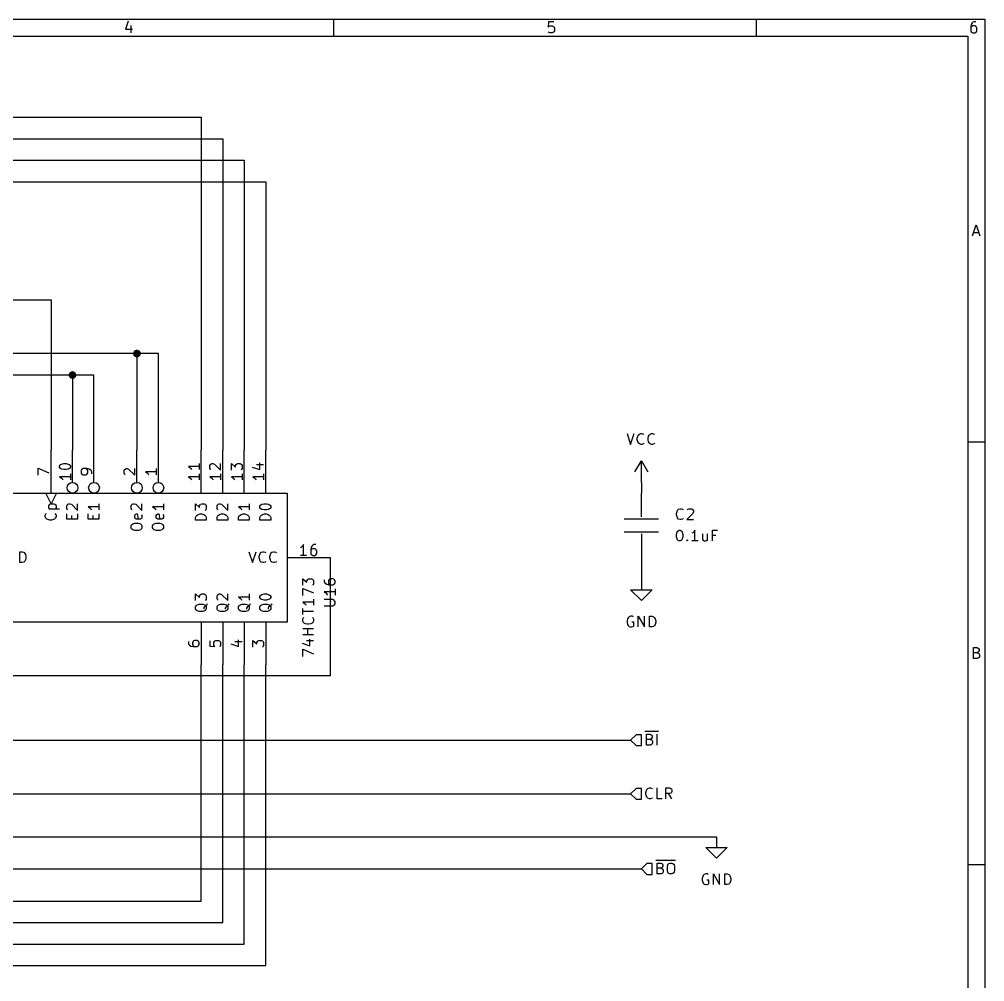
# Model space of a CAD drawing. Extents: x 0.4 to 11.3, y -7.9 to -0.4.
# Drawn here: x 6.802 to 11.299, y -4.875 to -0.394 of the extents above; entities that cross this region are included whole.
import ezdxf

# ---------------------------------------------------------------- set-up
doc = ezdxf.new("R2010")
doc.units = 0
doc.header["$MEASUREMENT"] = 0
for name, color, linetype in [('BROWN2', 54, 'CONTINUOUS'), ('CYAN2', 4, 'CONTINUOUS'), ('GREEN3', 91, 'CONTINUOUS'), ('LYELLOW', 51, 'CONTINUOUS'), ('RED2', 1, 'CONTINUOUS'), ('RED3', 11, 'CONTINUOUS')]:
    doc.layers.add(name, color=color, linetype=linetype)

msp = doc.modelspace()

# ---------------------------------------------------------------- linework, layer by layer
at = {"layer": 'BROWN2', "linetype": 'CONTINUOUS'}
for p, q in [((9.675, -3.725), (9.65, -3.75)), ((9.7, -3.725), (9.675, -3.725)), ((9.7, -3.775), (9.7, -3.725)), ((9.7166, -3.7089), (9.7804, -3.7089)), ((9.7235, -3.7728), (9.7235, -3.7228)), ((9.7235, -3.7228), (9.7402, -3.7228)), ((9.7402, -3.7228), (9.7449, -3.7252)), ((9.7449, -3.7252), (9.7473, -3.7276)), ((9.7473, -3.7276), (9.7497, -3.7323)), ((9.7497, -3.7323), (9.7497, -3.7371)), ((9.7735, -3.7728), (9.7735, -3.7228)), ((9.65, -3.75), (9.675, -3.775)), ((9.675, -3.775), (9.7, -3.775)), ((9.7402, -3.7466), (9.7235, -3.7466)), ((9.7426, -3.7728), (9.7235, -3.7728)), ((9.7449, -3.7442), (9.7402, -3.7466)), ((9.7402, -3.7466), (9.7473, -3.749)), ((9.7473, -3.7704), (9.7426, -3.7728)), ((9.7473, -3.7419), (9.7449, -3.7442)), ((9.7497, -3.7371), (9.7473, -3.7419)), ((9.7473, -3.749), (9.7497, -3.7514)), ((9.7497, -3.768), (9.7473, -3.7704)), ((9.7497, -3.7514), (9.7521, -3.7561)), ((9.7521, -3.7633), (9.7497, -3.768)), ((9.7521, -3.7561), (9.7521, -3.7633)), ((9.675, -3.975), (9.65, -4)), ((9.65, -4), (9.675, -4.025)), ((9.7, -3.975), (9.675, -3.975)), ((9.7, -4.025), (9.7, -3.975)), ((9.7211, -3.9942), (9.7235, -3.9847)), ((9.7211, -4.0014), (9.7211, -3.9942)), ((9.7235, -4.0109), (9.7211, -4.0014)), ((9.7235, -3.9847), (9.7259, -3.9799)), ((9.7259, -3.9799), (9.7307, -3.9752)), ((9.7307, -3.9752), (9.7378, -3.9728)), ((9.7378, -3.9728), (9.7426, -3.9728)), ((9.7426, -3.9728), (9.7497, -3.9752)), ((9.7497, -3.9752), (9.7521, -3.9776)), ((9.7735, -4.0228), (9.7735, -3.9728)), ((9.814, -4.0228), (9.814, -3.9728)), ((9.814, -3.9728), (9.833, -3.9728)), ((9.833, -3.999), (9.814, -3.999)), ((9.8426, -4.0228), (9.8259, -3.999)), ((9.833, -3.9728), (9.8378, -3.9752)), ((9.8378, -3.9966), (9.833, -3.999)), ((9.8378, -3.9752), (9.8402, -3.9776)), ((9.8402, -3.9942), (9.8378, -3.9966)), ((9.8402, -3.9776), (9.8426, -3.9823)), ((9.8426, -3.9895), (9.8402, -3.9942)), ((9.8426, -3.9823), (9.8426, -3.9895)), ((9.675, -4.025), (9.7, -4.025)), ((9.7259, -4.0157), (9.7235, -4.0109)), ((9.7307, -4.0204), (9.7259, -4.0157)), ((9.7378, -4.0228), (9.7307, -4.0204)), ((9.7426, -4.0228), (9.7378, -4.0228)), ((9.7497, -4.0204), (9.7426, -4.0228)), ((9.7521, -4.018), (9.7497, -4.0204)), ((9.7973, -4.0228), (9.7735, -4.0228)), ((9.7666, -4.3089), (9.859, -4.3089)), ((9.725, -4.325), (9.7, -4.35)), ((9.7, -4.35), (9.725, -4.375)), ((9.75, -4.325), (9.725, -4.325)), ((9.75, -4.375), (9.75, -4.325)), ((9.7735, -4.3728), (9.7735, -4.3228)), ((9.7735, -4.3228), (9.7902, -4.3228)), ((9.7902, -4.3466), (9.7735, -4.3466)), ((9.7902, -4.3228), (9.7949, -4.3252)), ((9.7949, -4.3442), (9.7902, -4.3466)), ((9.7902, -4.3466), (9.7973, -4.349)), ((9.7949, -4.3252), (9.7973, -4.3276)), ((9.7973, -4.3419), (9.7949, -4.3442)), ((9.7973, -4.3276), (9.7997, -4.3323)), ((9.7997, -4.3371), (9.7973, -4.3419)), ((9.7973, -4.349), (9.7997, -4.3514)), ((9.7997, -4.3323), (9.7997, -4.3371)), ((9.7997, -4.3514), (9.8021, -4.3561)), ((9.8021, -4.3561), (9.8021, -4.3633)), ((9.8211, -4.3395), (9.8235, -4.3299)), ((9.8211, -4.3561), (9.8211, -4.3395)), ((9.8235, -4.3657), (9.8211, -4.3561)), ((9.8235, -4.3299), (9.8283, -4.3252)), ((9.8283, -4.3252), (9.833, -4.3228)), ((9.833, -4.3228), (9.8426, -4.3228)), ((9.8426, -4.3228), (9.8473, -4.3252)), ((9.8473, -4.3252), (9.8521, -4.3299)), ((9.8521, -4.3299), (9.8545, -4.3395)), ((9.8545, -4.3561), (9.8521, -4.3657)), ((9.8545, -4.3395), (9.8545, -4.3561)), ((9.725, -4.375), (9.75, -4.375)), ((9.7926, -4.3728), (9.7735, -4.3728)), ((9.7973, -4.3704), (9.7926, -4.3728)), ((9.7997, -4.368), (9.7973, -4.3704)), ((9.8021, -4.3633), (9.7997, -4.368)), ((9.8283, -4.3704), (9.8235, -4.3657)), ((9.833, -4.3728), (9.8283, -4.3704)), ((9.8426, -4.3728), (9.833, -4.3728)), ((9.8473, -4.3704), (9.8426, -4.3728)), ((9.8521, -4.3657), (9.8473, -4.3704))]:
    msp.add_line(p, q, dxfattribs=at)
at = {"layer": 'CYAN2', "linetype": 'CONTINUOUS'}
for p, q in [((9.6333, -2.3228), (9.65, -2.3728)), ((9.65, -2.3728), (9.6667, -2.3228)), ((9.681, -2.3442), (9.6833, -2.3347)), ((9.6833, -2.3347), (9.6857, -2.3299)), ((9.6857, -2.3299), (9.6905, -2.3252)), ((9.6905, -2.3252), (9.6976, -2.3228)), ((9.6976, -2.3228), (9.7024, -2.3228)), ((9.7024, -2.3228), (9.7095, -2.3252)), ((9.7095, -2.3252), (9.7119, -2.3276)), ((9.731, -2.3442), (9.7333, -2.3347)), ((9.7333, -2.3347), (9.7357, -2.3299)), ((9.7357, -2.3299), (9.7405, -2.3252)), ((9.7405, -2.3252), (9.7476, -2.3228)), ((9.7476, -2.3228), (9.7524, -2.3228)), ((9.7524, -2.3228), (9.7595, -2.3252)), ((9.7595, -2.3252), (9.7619, -2.3276)), ((9.681, -2.3514), (9.681, -2.3442)), ((9.6833, -2.3609), (9.681, -2.3514)), ((9.6857, -2.3657), (9.6833, -2.3609)), ((9.6905, -2.3704), (9.6857, -2.3657)), ((9.6976, -2.3728), (9.6905, -2.3704)), ((9.7024, -2.3728), (9.6976, -2.3728)), ((9.7095, -2.3704), (9.7024, -2.3728)), ((9.7119, -2.368), (9.7095, -2.3704)), ((9.731, -2.3514), (9.731, -2.3442)), ((9.7333, -2.3609), (9.731, -2.3514)), ((9.7357, -2.3657), (9.7333, -2.3609)), ((9.7405, -2.3704), (9.7357, -2.3657)), ((9.7476, -2.3728), (9.7405, -2.3704)), ((9.7524, -2.3728), (9.7476, -2.3728)), ((9.7595, -2.3704), (9.7524, -2.3728)), ((9.7619, -2.368), (9.7595, -2.3704)), ((6.9422, -2.6543), (6.9446, -2.6519)), ((6.9446, -2.6519), (6.9493, -2.6495)), ((6.9493, -2.6495), (6.9636, -2.6495)), ((6.9636, -2.6495), (6.9684, -2.6519)), ((6.9684, -2.6519), (6.9708, -2.6543)), ((7.0255, -2.6543), (7.0279, -2.6519)), ((7.0279, -2.6519), (7.0327, -2.6495)), ((7.0327, -2.6495), (7.0374, -2.6495)), ((7.0374, -2.6495), (7.0446, -2.6519)), ((7.0446, -2.6519), (7.0731, -2.6805)), ((7.0731, -2.6805), (7.0731, -2.6495)), ((7.1731, -2.6495), (7.1731, -2.6781)), ((7.3255, -2.6543), (7.3279, -2.6519)), ((7.3279, -2.6519), (7.3327, -2.6495)), ((7.3327, -2.6495), (7.3374, -2.6495)), ((7.3374, -2.6495), (7.3446, -2.6519)), ((7.3446, -2.6519), (7.3731, -2.6805)), ((7.3731, -2.6805), (7.3731, -2.6495)), ((7.4731, -2.6495), (7.4731, -2.6781)), ((7.6231, -2.6805), (7.6231, -2.6495)), ((7.6231, -2.6495), (7.6422, -2.6662)), ((7.6446, -2.6543), (7.6469, -2.6519)), ((7.6469, -2.6519), (7.6517, -2.6495)), ((7.6517, -2.6495), (7.6636, -2.6495)), ((7.6636, -2.6495), (7.6684, -2.6519)), ((7.6684, -2.6519), (7.6708, -2.6543)), ((7.7255, -2.6543), (7.7279, -2.6519)), ((7.7279, -2.6519), (7.7327, -2.6495)), ((7.7327, -2.6495), (7.7374, -2.6495)), ((7.7374, -2.6495), (7.7446, -2.6519)), ((7.7446, -2.6519), (7.7731, -2.6805)), ((7.7731, -2.6805), (7.7731, -2.6495)), ((7.8731, -2.6495), (7.8731, -2.6781)), ((7.9279, -2.6543), (7.9327, -2.6519)), ((7.9327, -2.6519), (7.9422, -2.6495)), ((7.9422, -2.6495), (7.9541, -2.6495)), ((7.9541, -2.6495), (7.9636, -2.6519)), ((7.9636, -2.6519), (7.9684, -2.6543)), ((6.9231, -2.7043), (6.9255, -2.6971)), ((6.9255, -2.6971), (6.9279, -2.6948)), ((6.9398, -2.659), (6.9422, -2.6543)), ((6.9398, -2.6686), (6.9398, -2.659)), ((6.9422, -2.6733), (6.9398, -2.6686)), ((6.9398, -2.6733), (6.9898, -2.6733)), ((6.9684, -2.6948), (6.9708, -2.6971)), ((6.9708, -2.6543), (6.9731, -2.659)), ((6.9731, -2.6686), (6.9708, -2.6733)), ((6.9708, -2.6971), (6.9731, -2.7043)), ((6.9731, -2.659), (6.9731, -2.6686)), ((7.0231, -2.659), (7.0255, -2.6543)), ((7.0231, -2.6709), (7.0231, -2.659)), ((7.0255, -2.6757), (7.0231, -2.6709)), ((7.0231, -2.7209), (7.0231, -2.6971)), ((7.0279, -2.6781), (7.0255, -2.6757)), ((7.0731, -2.6971), (7.0731, -2.7209)), ((7.1731, -2.6638), (7.1231, -2.6638)), ((7.1231, -2.6638), (7.1303, -2.6686)), ((7.1231, -2.7209), (7.1231, -2.6971)), ((7.1303, -2.6686), (7.135, -2.6733)), ((7.135, -2.6733), (7.1374, -2.6781)), ((7.1731, -2.6971), (7.1731, -2.7209)), ((7.3231, -2.659), (7.3255, -2.6543)), ((7.3231, -2.6709), (7.3231, -2.659)), ((7.3255, -2.6757), (7.3231, -2.6709)), ((7.3279, -2.6781), (7.3255, -2.6757)), ((7.3422, -2.6995), (7.3469, -2.6971)), ((7.3469, -2.6971), (7.3517, -2.6971)), ((7.3517, -2.6971), (7.3565, -2.7209)), ((7.4731, -2.6638), (7.4231, -2.6638)), ((7.4231, -2.6638), (7.4303, -2.6686)), ((7.4303, -2.6686), (7.435, -2.6733)), ((7.435, -2.6733), (7.4374, -2.6781)), ((7.4422, -2.6995), (7.4469, -2.6971)), ((7.4469, -2.6971), (7.4517, -2.6971)), ((7.4517, -2.6971), (7.4565, -2.7209)), ((7.635, -2.6995), (7.6446, -2.6971)), ((7.6422, -2.659), (7.6446, -2.6543)), ((7.6422, -2.6662), (7.6422, -2.659)), ((7.6446, -2.6971), (7.6517, -2.6971)), ((7.6517, -2.6971), (7.6612, -2.6995)), ((7.6708, -2.6781), (7.6684, -2.6805)), ((7.6708, -2.6543), (7.6731, -2.659)), ((7.6731, -2.6733), (7.6708, -2.6781)), ((7.6731, -2.659), (7.6731, -2.6733)), ((7.7231, -2.659), (7.7255, -2.6543)), ((7.7231, -2.6709), (7.7231, -2.659)), ((7.7255, -2.6757), (7.7231, -2.6709)), ((7.7279, -2.6781), (7.7255, -2.6757)), ((7.735, -2.6995), (7.7446, -2.6971)), ((7.7446, -2.6971), (7.7517, -2.6971)), ((7.7517, -2.6971), (7.7612, -2.6995)), ((7.8731, -2.6638), (7.8231, -2.6638)), ((7.8231, -2.6638), (7.8303, -2.6686)), ((7.8303, -2.6686), (7.835, -2.6733)), ((7.835, -2.6733), (7.8374, -2.6781)), ((7.835, -2.6995), (7.8446, -2.6971)), ((7.8446, -2.6971), (7.8517, -2.6971)), ((7.8517, -2.6971), (7.8612, -2.6995)), ((7.9231, -2.6614), (7.9255, -2.6567)), ((7.9231, -2.6662), (7.9231, -2.6614)), ((7.9255, -2.6709), (7.9231, -2.6662)), ((7.9255, -2.6567), (7.9279, -2.6543)), ((7.9279, -2.6733), (7.9255, -2.6709)), ((7.9327, -2.6757), (7.9279, -2.6733)), ((7.9422, -2.6781), (7.9327, -2.6757)), ((7.935, -2.6995), (7.9446, -2.6971)), ((7.9541, -2.6781), (7.9422, -2.6781)), ((7.9446, -2.6971), (7.9517, -2.6971)), ((7.9517, -2.6971), (7.9612, -2.6995)), ((7.9636, -2.6757), (7.9541, -2.6781)), ((7.9684, -2.6733), (7.9636, -2.6757)), ((7.9684, -2.6543), (7.9708, -2.6567)), ((7.9708, -2.6709), (7.9684, -2.6733)), ((7.9708, -2.6567), (7.9731, -2.6614)), ((7.9731, -2.6662), (7.9708, -2.6709)), ((7.9731, -2.6614), (7.9731, -2.6662)), ((9.8639, -2.6942), (9.8663, -2.6847)), ((9.8639, -2.7014), (9.8639, -2.6942)), ((9.8663, -2.6847), (9.8687, -2.6799)), ((9.8687, -2.6799), (9.8734, -2.6752)), ((9.8734, -2.6752), (9.8806, -2.6728)), ((9.8806, -2.6728), (9.8853, -2.6728)), ((9.8853, -2.6728), (9.8925, -2.6752)), ((9.8925, -2.6752), (9.8949, -2.6776)), ((9.9401, -2.6942), (9.9115, -2.7228)), ((9.9139, -2.6776), (9.9163, -2.6752)), ((9.9163, -2.6752), (9.921, -2.6728)), ((9.921, -2.6728), (9.9329, -2.6728)), ((9.9329, -2.6728), (9.9377, -2.6752)), ((9.9377, -2.6752), (9.9401, -2.6776)), ((9.9401, -2.6776), (9.9425, -2.6823)), ((9.9425, -2.6871), (9.9401, -2.6942)), ((9.9425, -2.6823), (9.9425, -2.6871)), ((6.9231, -2.709), (6.9231, -2.7043)), ((6.9255, -2.7162), (6.9231, -2.709)), ((6.9303, -2.7209), (6.9255, -2.7162)), ((6.935, -2.7233), (6.9303, -2.7209)), ((6.9446, -2.7257), (6.935, -2.7233)), ((6.9517, -2.7257), (6.9446, -2.7257)), ((6.9612, -2.7233), (6.9517, -2.7257)), ((6.966, -2.7209), (6.9612, -2.7233)), ((6.9708, -2.7162), (6.966, -2.7209)), ((6.9731, -2.709), (6.9708, -2.7162)), ((6.9731, -2.7043), (6.9731, -2.709)), ((7.0731, -2.7209), (7.0231, -2.7209)), ((7.0469, -2.7209), (7.0469, -2.7043)), ((7.1731, -2.7209), (7.1231, -2.7209)), ((7.1469, -2.7209), (7.1469, -2.7043)), ((7.3255, -2.7471), (7.3303, -2.7424)), ((7.3303, -2.7424), (7.3398, -2.74)), ((7.3398, -2.7043), (7.3422, -2.6995)), ((7.3398, -2.7138), (7.3398, -2.7043)), ((7.3422, -2.7186), (7.3398, -2.7138)), ((7.3398, -2.74), (7.3565, -2.74)), ((7.3469, -2.7209), (7.3422, -2.7186)), ((7.366, -2.7209), (7.3469, -2.7209)), ((7.3565, -2.74), (7.366, -2.7424)), ((7.3708, -2.7186), (7.366, -2.7209)), ((7.366, -2.7424), (7.3708, -2.7471)), ((7.3708, -2.6995), (7.3731, -2.7043)), ((7.3731, -2.7138), (7.3708, -2.7186)), ((7.3731, -2.7043), (7.3731, -2.7138)), ((7.4255, -2.7471), (7.4303, -2.7424)), ((7.4303, -2.7424), (7.4398, -2.74)), ((7.4398, -2.7043), (7.4422, -2.6995)), ((7.4398, -2.7138), (7.4398, -2.7043)), ((7.4422, -2.7186), (7.4398, -2.7138)), ((7.4398, -2.74), (7.4565, -2.74)), ((7.4469, -2.7209), (7.4422, -2.7186)), ((7.466, -2.7209), (7.4469, -2.7209)), ((7.4565, -2.74), (7.466, -2.7424)), ((7.4708, -2.7186), (7.466, -2.7209)), ((7.466, -2.7424), (7.4708, -2.7471)), ((7.4708, -2.6995), (7.4731, -2.7043)), ((7.4731, -2.7138), (7.4708, -2.7186)), ((7.4731, -2.7043), (7.4731, -2.7138)), ((7.6231, -2.7138), (7.6255, -2.7067)), ((7.6231, -2.7257), (7.6231, -2.7138)), ((7.6731, -2.7257), (7.6231, -2.7257)), ((7.6255, -2.7067), (7.6303, -2.7019)), ((7.6303, -2.7019), (7.635, -2.6995)), ((7.6612, -2.6995), (7.666, -2.7019)), ((7.666, -2.7019), (7.6708, -2.7067)), ((7.6708, -2.7067), (7.6731, -2.7138)), ((7.6731, -2.7138), (7.6731, -2.7257)), ((7.7231, -2.7138), (7.7255, -2.7067)), ((7.7231, -2.7257), (7.7231, -2.7138)), ((7.7731, -2.7257), (7.7231, -2.7257)), ((7.7255, -2.7067), (7.7303, -2.7019)), ((7.7303, -2.7019), (7.735, -2.6995)), ((7.7612, -2.6995), (7.766, -2.7019)), ((7.766, -2.7019), (7.7708, -2.7067)), ((7.7708, -2.7067), (7.7731, -2.7138)), ((7.7731, -2.7138), (7.7731, -2.7257)), ((7.8231, -2.7138), (7.8255, -2.7067)), ((7.8231, -2.7257), (7.8231, -2.7138)), ((7.8731, -2.7257), (7.8231, -2.7257)), ((7.8255, -2.7067), (7.8303, -2.7019)), ((7.8303, -2.7019), (7.835, -2.6995)), ((7.8612, -2.6995), (7.866, -2.7019)), ((7.866, -2.7019), (7.8708, -2.7067)), ((7.8708, -2.7067), (7.8731, -2.7138)), ((7.8731, -2.7138), (7.8731, -2.7257)), ((7.9231, -2.7138), (7.9255, -2.7067)), ((7.9231, -2.7257), (7.9231, -2.7138)), ((7.9731, -2.7257), (7.9231, -2.7257)), ((7.9255, -2.7067), (7.9303, -2.7019)), ((7.9303, -2.7019), (7.935, -2.6995)), ((7.9612, -2.6995), (7.966, -2.7019)), ((7.966, -2.7019), (7.9708, -2.7067)), ((7.9708, -2.7067), (7.9731, -2.7138)), ((7.9731, -2.7138), (7.9731, -2.7257)), ((9.8663, -2.7109), (9.8639, -2.7014)), ((9.8687, -2.7157), (9.8663, -2.7109)), ((9.8734, -2.7204), (9.8687, -2.7157)), ((9.8806, -2.7228), (9.8734, -2.7204)), ((9.8853, -2.7228), (9.8806, -2.7228)), ((9.8925, -2.7204), (9.8853, -2.7228)), ((9.8949, -2.718), (9.8925, -2.7204)), ((9.9115, -2.7228), (9.9425, -2.7228)), ((7.3231, -2.7519), (7.3255, -2.7471)), ((7.3231, -2.7614), (7.3231, -2.7519)), ((7.3255, -2.7662), (7.3231, -2.7614)), ((7.3303, -2.771), (7.3255, -2.7662)), ((7.3398, -2.7733), (7.3303, -2.771)), ((7.3565, -2.7733), (7.3398, -2.7733)), ((7.366, -2.771), (7.3565, -2.7733)), ((7.3708, -2.7662), (7.366, -2.771)), ((7.3708, -2.7471), (7.3731, -2.7519)), ((7.3731, -2.7614), (7.3708, -2.7662)), ((7.3731, -2.7519), (7.3731, -2.7614)), ((7.4231, -2.7519), (7.4255, -2.7471)), ((7.4231, -2.7614), (7.4231, -2.7519)), ((7.4255, -2.7662), (7.4231, -2.7614)), ((7.4303, -2.771), (7.4255, -2.7662)), ((7.4398, -2.7733), (7.4303, -2.771)), ((7.4565, -2.7733), (7.4398, -2.7733)), ((7.466, -2.771), (7.4565, -2.7733)), ((7.4708, -2.7662), (7.466, -2.771)), ((7.4708, -2.7471), (7.4731, -2.7519)), ((7.4731, -2.7614), (7.4708, -2.7662)), ((7.4731, -2.7519), (7.4731, -2.7614)), ((9.8639, -2.7918), (9.8663, -2.7823)), ((9.8663, -2.7823), (9.8687, -2.7776)), ((9.8687, -2.7776), (9.871, -2.7752)), ((9.871, -2.7752), (9.8758, -2.7728)), ((9.8758, -2.7728), (9.8806, -2.7728)), ((9.8806, -2.7728), (9.8853, -2.7752)), ((9.8853, -2.7752), (9.8877, -2.7776)), ((9.8877, -2.7776), (9.8901, -2.7823)), ((9.8901, -2.7823), (9.8925, -2.7918)), ((9.9401, -2.7847), (9.9353, -2.7871)), ((9.9449, -2.7799), (9.9401, -2.7847)), ((9.9496, -2.7728), (9.9449, -2.7799)), ((9.9496, -2.8228), (9.9496, -2.7728)), ((10.0306, -2.8228), (10.0306, -2.7728)), ((10.0306, -2.7728), (10.0544, -2.7728)), ((9.8639, -2.8038), (9.8639, -2.7918)), ((9.8663, -2.8133), (9.8639, -2.8038)), ((9.8687, -2.818), (9.8663, -2.8133)), ((9.871, -2.8204), (9.8687, -2.818)), ((9.8758, -2.8228), (9.871, -2.8204)), ((9.8806, -2.8228), (9.8758, -2.8228)), ((9.8853, -2.8204), (9.8806, -2.8228)), ((9.8877, -2.818), (9.8853, -2.8204)), ((9.8901, -2.8133), (9.8877, -2.818)), ((9.8925, -2.8038), (9.8901, -2.8133)), ((9.8925, -2.7918), (9.8925, -2.8038)), ((9.9115, -2.8204), (9.9139, -2.818)), ((9.9139, -2.8228), (9.9115, -2.8204)), ((9.9139, -2.818), (9.9163, -2.8204)), ((9.9139, -2.818), (9.9139, -2.8228)), ((9.9163, -2.8204), (9.9139, -2.8228)), ((9.9639, -2.8228), (9.9353, -2.8228)), ((9.9853, -2.7895), (9.9853, -2.8157)), ((9.9853, -2.8157), (9.9877, -2.8204)), ((9.9877, -2.8204), (9.9925, -2.8228)), ((9.9925, -2.8228), (9.9996, -2.8228)), ((9.9996, -2.8228), (10.0044, -2.8204)), ((10.0044, -2.8204), (10.0068, -2.818)), ((10.0068, -2.7895), (10.0068, -2.8228)), ((10.0472, -2.7966), (10.0306, -2.7966)), ((6.8043, -2.9231), (6.8043, -2.8731)), ((6.8043, -2.8731), (6.8162, -2.8731)), ((6.8162, -2.8731), (6.8233, -2.8755)), ((6.8233, -2.8755), (6.8281, -2.8803)), ((7.8719, -2.8731), (7.8886, -2.9231)), ((7.8886, -2.9231), (7.9052, -2.8731)), ((7.9243, -2.8803), (7.929, -2.8755)), ((7.929, -2.8755), (7.9362, -2.8731)), ((7.9362, -2.8731), (7.9409, -2.8731)), ((7.9409, -2.8731), (7.9481, -2.8755)), ((7.9481, -2.8755), (7.9505, -2.8779)), ((7.9743, -2.8803), (7.979, -2.8755)), ((7.979, -2.8755), (7.9862, -2.8731)), ((7.9862, -2.8731), (7.9909, -2.8731)), ((7.9909, -2.8731), (7.9981, -2.8755)), ((7.9981, -2.8755), (8.0005, -2.8779)), ((6.8162, -2.9231), (6.8043, -2.9231)), ((6.8233, -2.9208), (6.8162, -2.9231)), ((6.8281, -2.916), (6.8233, -2.9208)), ((6.8281, -2.8803), (6.8305, -2.885)), ((6.8305, -2.9112), (6.8281, -2.916)), ((6.8305, -2.885), (6.8329, -2.8946)), ((6.8329, -2.9017), (6.8305, -2.9112)), ((6.8329, -2.8946), (6.8329, -2.9017)), ((7.9195, -2.8946), (7.9219, -2.885)), ((7.9195, -2.9017), (7.9195, -2.8946)), ((7.9219, -2.9112), (7.9195, -2.9017)), ((7.9219, -2.885), (7.9243, -2.8803)), ((7.9243, -2.916), (7.9219, -2.9112)), ((7.929, -2.9208), (7.9243, -2.916)), ((7.9362, -2.9231), (7.929, -2.9208)), ((7.9409, -2.9231), (7.9362, -2.9231)), ((7.9481, -2.9208), (7.9409, -2.9231)), ((7.9505, -2.9184), (7.9481, -2.9208)), ((7.9695, -2.8946), (7.9719, -2.885)), ((7.9695, -2.9017), (7.9695, -2.8946)), ((7.9719, -2.9112), (7.9695, -2.9017)), ((7.9719, -2.885), (7.9743, -2.8803)), ((7.9743, -2.916), (7.9719, -2.9112)), ((7.979, -2.9208), (7.9743, -2.916)), ((7.9862, -2.9231), (7.979, -2.9208)), ((7.9909, -2.9231), (7.9862, -2.9231)), ((7.9981, -2.9208), (7.9909, -2.9231)), ((8.0005, -2.9184), (7.9981, -2.9208)), ((8.1228, -3.0292), (8.1228, -2.9983)), ((8.1228, -2.9983), (8.1418, -3.0149)), ((8.1418, -3.0078), (8.1442, -3.003)), ((8.1418, -3.0149), (8.1418, -3.0078)), ((8.1442, -3.003), (8.1466, -3.0007)), ((8.1466, -3.0007), (8.1514, -2.9983)), ((8.1514, -2.9983), (8.1633, -2.9983)), ((8.1633, -2.9983), (8.168, -3.0007)), ((8.168, -3.0007), (8.1704, -3.003)), ((8.1704, -3.003), (8.1728, -3.0078)), ((8.1728, -3.0078), (8.1728, -3.0221)), ((8.2228, -3.003), (8.2228, -3.0126)), ((8.2228, -3.0126), (8.2252, -3.0173)), ((8.2442, -3.003), (8.2418, -3.0078)), ((8.2418, -3.0078), (8.2418, -3.0173)), ((8.2466, -3.0007), (8.2442, -3.003)), ((8.2514, -2.9983), (8.2466, -3.0007)), ((8.2633, -2.9983), (8.2514, -2.9983)), ((8.268, -3.0007), (8.2633, -2.9983)), ((8.2704, -3.003), (8.268, -3.0007)), ((8.2728, -3.0078), (8.2704, -3.003)), ((8.2728, -3.0173), (8.2728, -3.0078)), ((8.1228, -3.0769), (8.1228, -3.0435)), ((8.1228, -3.0435), (8.1728, -3.0649)), ((8.1704, -3.0269), (8.168, -3.0292)), ((8.1728, -3.0221), (8.1704, -3.0269)), ((8.2252, -3.0173), (8.2276, -3.0197)), ((8.2276, -3.0197), (8.2347, -3.0245)), ((8.2347, -3.0245), (8.2442, -3.0268)), ((8.2418, -3.0173), (8.2442, -3.0221)), ((8.2442, -3.0221), (8.2466, -3.0245)), ((8.2442, -3.0268), (8.2633, -3.0268)), ((8.2466, -3.0245), (8.2514, -3.0268)), ((8.2633, -3.0268), (8.268, -3.0245)), ((8.268, -3.0245), (8.2704, -3.0221)), ((8.2704, -3.0221), (8.2728, -3.0173)), ((8.2728, -3.0459), (8.2728, -3.0745)), ((7.6231, -3.1005), (7.6231, -3.0695)), ((7.6231, -3.0695), (7.6422, -3.0862)), ((7.6422, -3.079), (7.6446, -3.0743)), ((7.6422, -3.0862), (7.6422, -3.079)), ((7.6446, -3.0743), (7.6469, -3.0719)), ((7.6469, -3.0719), (7.6517, -3.0695)), ((7.6517, -3.0695), (7.6636, -3.0695)), ((7.6636, -3.0695), (7.6684, -3.0719)), ((7.6684, -3.0719), (7.6708, -3.0743)), ((7.6708, -3.0981), (7.6684, -3.1005)), ((7.6708, -3.0743), (7.6731, -3.079)), ((7.6731, -3.0933), (7.6708, -3.0981)), ((7.6731, -3.079), (7.6731, -3.0933)), ((7.7231, -3.079), (7.7255, -3.0743)), ((7.7231, -3.0909), (7.7231, -3.079)), ((7.7255, -3.0957), (7.7231, -3.0909)), ((7.7255, -3.0743), (7.7279, -3.0719)), ((7.7279, -3.0981), (7.7255, -3.0957)), ((7.7279, -3.0719), (7.7327, -3.0695)), ((7.7327, -3.0695), (7.7374, -3.0695)), ((7.7374, -3.0695), (7.7446, -3.0719)), ((7.7446, -3.0719), (7.7731, -3.1005)), ((7.7731, -3.1005), (7.7731, -3.0695)), ((7.8731, -3.0838), (7.8231, -3.0838)), ((7.8231, -3.0838), (7.8303, -3.0886)), ((7.8303, -3.0886), (7.835, -3.0933)), ((7.835, -3.0933), (7.8374, -3.0981)), ((7.8731, -3.0695), (7.8731, -3.0981)), ((7.9231, -3.0814), (7.9255, -3.0767)), ((7.9231, -3.0862), (7.9231, -3.0814)), ((7.9255, -3.0909), (7.9231, -3.0862)), ((7.9255, -3.0767), (7.9279, -3.0743)), ((7.9279, -3.0933), (7.9255, -3.0909)), ((7.9279, -3.0743), (7.9327, -3.0719)), ((7.9327, -3.0957), (7.9279, -3.0933)), ((7.9327, -3.0719), (7.9422, -3.0695)), ((7.9422, -3.0981), (7.9327, -3.0957)), ((7.9422, -3.0695), (7.9541, -3.0695)), ((7.9541, -3.0981), (7.9422, -3.0981)), ((7.9541, -3.0695), (7.9636, -3.0719)), ((7.9636, -3.0957), (7.9541, -3.0981)), ((7.9636, -3.0719), (7.9684, -3.0743)), ((7.9684, -3.0933), (7.9636, -3.0957)), ((7.9684, -3.0743), (7.9708, -3.0767)), ((7.9708, -3.0909), (7.9684, -3.0933)), ((7.9708, -3.0767), (7.9731, -3.0814)), ((7.9731, -3.0862), (7.9708, -3.0909)), ((7.9731, -3.0814), (7.9731, -3.0862)), ((8.1728, -3.0935), (8.1728, -3.1221)), ((8.2728, -3.0602), (8.2228, -3.0602)), ((8.2228, -3.0602), (8.2299, -3.0649)), ((8.2633, -3.0959), (8.2228, -3.0959)), ((8.2299, -3.0649), (8.2347, -3.0697)), ((8.2347, -3.0697), (8.2371, -3.0745)), ((8.268, -3.0983), (8.2633, -3.0959)), ((8.2704, -3.1007), (8.268, -3.0983)), ((8.2728, -3.1054), (8.2704, -3.1007)), ((7.6231, -3.129), (7.6255, -3.1243)), ((7.6231, -3.1386), (7.6231, -3.129)), ((7.6255, -3.1433), (7.6231, -3.1386)), ((7.6255, -3.1243), (7.6303, -3.1195)), ((7.6303, -3.1481), (7.6255, -3.1433)), ((7.6303, -3.1195), (7.6398, -3.1171)), ((7.6398, -3.1171), (7.6565, -3.1171)), ((7.6565, -3.1171), (7.666, -3.1195)), ((7.6636, -3.1314), (7.6612, -3.1362)), ((7.6612, -3.1362), (7.6612, -3.1409)), ((7.6708, -3.1243), (7.6636, -3.1314)), ((7.666, -3.1195), (7.6708, -3.1243)), ((7.6708, -3.1433), (7.666, -3.1481)), ((7.6755, -3.1195), (7.6708, -3.1243)), ((7.6708, -3.1243), (7.6731, -3.129)), ((7.6731, -3.1386), (7.6708, -3.1433)), ((7.6731, -3.129), (7.6731, -3.1386)), ((7.6779, -3.1148), (7.6755, -3.1195)), ((7.7231, -3.129), (7.7255, -3.1243)), ((7.7231, -3.1386), (7.7231, -3.129)), ((7.7255, -3.1433), (7.7231, -3.1386)), ((7.7255, -3.1243), (7.7303, -3.1195)), ((7.7303, -3.1481), (7.7255, -3.1433)), ((7.7303, -3.1195), (7.7398, -3.1171)), ((7.7398, -3.1171), (7.7565, -3.1171)), ((7.7565, -3.1171), (7.766, -3.1195)), ((7.7636, -3.1314), (7.7612, -3.1362)), ((7.7612, -3.1362), (7.7612, -3.1409)), ((7.7708, -3.1243), (7.7636, -3.1314)), ((7.766, -3.1195), (7.7708, -3.1243)), ((7.7708, -3.1433), (7.766, -3.1481)), ((7.7755, -3.1195), (7.7708, -3.1243)), ((7.7708, -3.1243), (7.7731, -3.129)), ((7.7731, -3.1386), (7.7708, -3.1433)), ((7.7731, -3.129), (7.7731, -3.1386)), ((7.7779, -3.1148), (7.7755, -3.1195)), ((7.8231, -3.129), (7.8255, -3.1243)), ((7.8231, -3.1386), (7.8231, -3.129)), ((7.8255, -3.1433), (7.8231, -3.1386)), ((7.8255, -3.1243), (7.8303, -3.1195)), ((7.8303, -3.1481), (7.8255, -3.1433)), ((7.8303, -3.1195), (7.8398, -3.1171)), ((7.8398, -3.1171), (7.8565, -3.1171)), ((7.8565, -3.1171), (7.866, -3.1195)), ((7.8636, -3.1314), (7.8612, -3.1362)), ((7.8612, -3.1362), (7.8612, -3.1409)), ((7.8708, -3.1243), (7.8636, -3.1314)), ((7.866, -3.1195), (7.8708, -3.1243)), ((7.8708, -3.1433), (7.866, -3.1481)), ((7.8755, -3.1195), (7.8708, -3.1243)), ((7.8708, -3.1243), (7.8731, -3.129)), ((7.8731, -3.1386), (7.8708, -3.1433)), ((7.8731, -3.129), (7.8731, -3.1386)), ((7.8779, -3.1148), (7.8755, -3.1195)), ((7.9231, -3.129), (7.9255, -3.1243)), ((7.9231, -3.1386), (7.9231, -3.129)), ((7.9255, -3.1433), (7.9231, -3.1386)), ((7.9255, -3.1243), (7.9303, -3.1195)), ((7.9303, -3.1481), (7.9255, -3.1433)), ((7.9303, -3.1195), (7.9398, -3.1171)), ((7.9398, -3.1171), (7.9565, -3.1171)), ((7.9565, -3.1171), (7.966, -3.1195)), ((7.9636, -3.1314), (7.9612, -3.1362)), ((7.9612, -3.1362), (7.9612, -3.1409)), ((7.9708, -3.1243), (7.9636, -3.1314)), ((7.966, -3.1195), (7.9708, -3.1243)), ((7.9708, -3.1433), (7.966, -3.1481)), ((7.9755, -3.1195), (7.9708, -3.1243)), ((7.9708, -3.1243), (7.9731, -3.129)), ((7.9731, -3.1386), (7.9708, -3.1433)), ((7.9731, -3.129), (7.9731, -3.1386)), ((7.9779, -3.1148), (7.9755, -3.1195)), ((8.1728, -3.1078), (8.1228, -3.1078)), ((8.1228, -3.1078), (8.1299, -3.1126)), ((8.1228, -3.1649), (8.1228, -3.1364)), ((8.1299, -3.1126), (8.1347, -3.1173)), ((8.1347, -3.1173), (8.1371, -3.1221)), ((8.2228, -3.1245), (8.2633, -3.1245)), ((8.2633, -3.1245), (8.268, -3.1221)), ((8.268, -3.1221), (8.2704, -3.1197)), ((8.2704, -3.1197), (8.2728, -3.1149)), ((8.2728, -3.1149), (8.2728, -3.1054)), ((7.6398, -3.1505), (7.6303, -3.1481)), ((7.6565, -3.1505), (7.6398, -3.1505)), ((7.666, -3.1481), (7.6565, -3.1505)), ((7.7398, -3.1505), (7.7303, -3.1481)), ((7.7565, -3.1505), (7.7398, -3.1505)), ((7.766, -3.1481), (7.7565, -3.1505)), ((7.8398, -3.1505), (7.8303, -3.1481)), ((7.8565, -3.1505), (7.8398, -3.1505)), ((7.866, -3.1481), (7.8565, -3.1505)), ((7.9398, -3.1505), (7.9303, -3.1481)), ((7.9565, -3.1505), (7.9398, -3.1505)), ((7.966, -3.1481), (7.9565, -3.1505)), ((8.1728, -3.1507), (8.1228, -3.1507)), ((8.1228, -3.1888), (8.1252, -3.1816)), ((8.1228, -3.1935), (8.1228, -3.1888)), ((8.1252, -3.1816), (8.1276, -3.1792)), ((8.168, -3.1792), (8.1704, -3.1816)), ((8.1704, -3.1816), (8.1728, -3.1888)), ((8.1728, -3.1888), (8.1728, -3.1935)), ((9.6357, -3.1847), (9.6333, -3.1942)), ((9.6381, -3.1799), (9.6357, -3.1847)), ((9.6429, -3.1752), (9.6381, -3.1799)), ((9.65, -3.1728), (9.6429, -3.1752)), ((9.6571, -3.1728), (9.65, -3.1728)), ((9.6619, -3.1752), (9.6571, -3.1728)), ((9.6857, -3.2228), (9.6857, -3.1728)), ((9.6857, -3.1728), (9.7143, -3.2228)), ((9.7143, -3.2228), (9.7143, -3.1728)), ((9.7381, -3.2228), (9.7381, -3.1728)), ((9.7381, -3.1728), (9.75, -3.1728)), ((9.75, -3.1728), (9.7571, -3.1752)), ((9.7571, -3.1752), (9.7619, -3.1799)), ((9.7619, -3.1799), (9.7643, -3.1847)), ((9.7643, -3.1847), (9.7667, -3.1942)), ((8.1252, -3.2007), (8.1228, -3.1935)), ((8.1728, -3.2316), (8.1228, -3.2316)), ((8.1299, -3.2054), (8.1252, -3.2007)), ((8.1347, -3.2078), (8.1299, -3.2054)), ((8.1442, -3.2102), (8.1347, -3.2078)), ((8.1514, -3.2102), (8.1442, -3.2102)), ((8.1466, -3.2602), (8.1466, -3.2316)), ((8.1609, -3.2078), (8.1514, -3.2102)), ((8.1657, -3.2054), (8.1609, -3.2078)), ((8.1704, -3.2007), (8.1657, -3.2054)), ((8.1728, -3.1935), (8.1704, -3.2007)), ((9.6333, -3.1942), (9.6333, -3.2014)), ((9.6333, -3.2014), (9.6357, -3.2109)), ((9.6357, -3.2109), (9.6381, -3.2157)), ((9.6381, -3.2157), (9.6429, -3.2204)), ((9.6429, -3.2204), (9.65, -3.2228)), ((9.65, -3.2228), (9.6548, -3.2228)), ((9.6643, -3.2014), (9.6548, -3.2014)), ((9.6548, -3.2228), (9.6619, -3.2204)), ((9.6619, -3.2204), (9.6643, -3.218)), ((9.6643, -3.218), (9.6643, -3.2014)), ((9.75, -3.2228), (9.7381, -3.2228)), ((9.7571, -3.2204), (9.75, -3.2228)), ((9.7619, -3.2157), (9.7571, -3.2204)), ((9.7643, -3.2109), (9.7619, -3.2157)), ((9.7667, -3.2014), (9.7643, -3.2109)), ((9.7667, -3.1942), (9.7667, -3.2014)), ((8.1728, -3.2602), (8.1228, -3.2602)), ((8.1561, -3.3102), (8.1561, -3.2792)), ((8.1204, -3.2983), (8.1561, -3.3102)), ((8.1228, -3.3602), (8.1228, -3.3269)), ((8.1228, -3.3269), (8.1728, -3.3483)), ((8.1395, -3.2864), (8.1728, -3.2864)), ((9.9857, -4.3847), (9.9833, -4.3942)), ((9.9833, -4.3942), (9.9833, -4.4014)), ((9.9833, -4.4014), (9.9857, -4.4109)), ((9.9881, -4.3799), (9.9857, -4.3847)), ((9.9929, -4.3752), (9.9881, -4.3799)), ((10, -4.3728), (9.9929, -4.3752)), ((10.0071, -4.3728), (10, -4.3728)), ((10.0143, -4.4014), (10.0048, -4.4014)), ((10.0119, -4.3752), (10.0071, -4.3728)), ((10.0143, -4.418), (10.0143, -4.4014)), ((10.0357, -4.4228), (10.0357, -4.3728)), ((10.0357, -4.3728), (10.0643, -4.4228)), ((10.0643, -4.4228), (10.0643, -4.3728)), ((10.0881, -4.4228), (10.0881, -4.3728)), ((10.0881, -4.3728), (10.1, -4.3728)), ((10.1, -4.3728), (10.1071, -4.3752)), ((10.1071, -4.3752), (10.1119, -4.3799)), ((10.1119, -4.3799), (10.1143, -4.3847)), ((10.1143, -4.3847), (10.1167, -4.3942)), ((10.1167, -4.4014), (10.1143, -4.4109)), ((10.1167, -4.3942), (10.1167, -4.4014)), ((9.9857, -4.4109), (9.9881, -4.4157)), ((9.9881, -4.4157), (9.9929, -4.4204)), ((9.9929, -4.4204), (10, -4.4228)), ((10, -4.4228), (10.0048, -4.4228)), ((10.0048, -4.4228), (10.0119, -4.4204)), ((10.0119, -4.4204), (10.0143, -4.418)), ((10.1, -4.4228), (10.0881, -4.4228)), ((10.1071, -4.4204), (10.1, -4.4228)), ((10.1119, -4.4157), (10.1071, -4.4204)), ((10.1143, -4.4109), (10.1119, -4.4157))]:
    msp.add_line(p, q, dxfattribs=at)
at = {"layer": 'GREEN3', "linetype": 'CONTINUOUS'}
for p, q in [((2.1, -0.85), (7.65, -0.85)), ((7.65, -0.85), (7.65, -2.4)), ((2.2, -0.95), (7.75, -0.95)), ((7.75, -0.95), (7.75, -2.4)), ((2.3, -1.05), (7.85, -1.05)), ((7.85, -1.05), (7.85, -2.4)), ((2.4, -1.15), (7.95, -1.15)), ((7.95, -1.15), (7.95, -2.4)), ((4.55, -1.7), (6.95, -1.7)), ((6.95, -1.7), (6.95, -2.4)), ((7.35, -1.95), (6.2, -1.95)), ((7.35, -1.95), (7.35, -2.4)), ((7.45, -1.95), (7.35, -1.95)), ((7.45, -2.4), (7.45, -1.95)), ((7.05, -2.05), (6.5, -2.05)), ((7.05, -2.05), (7.05, -2.4)), ((7.15, -2.05), (7.05, -2.05)), ((7.15, -2.4), (7.15, -2.05)), ((9.7, -2.55), (9.7, -2.6)), ((8.25, -2.9), (8.25, -3.45)), ((9.7, -2.9), (9.7, -3)), ((7.65, -4.5), (7.65, -3.4)), ((7.75, -4.6), (7.75, -3.4)), ((7.85, -4.7), (7.85, -3.4)), ((7.95, -4.8), (7.95, -3.4)), ((8.25, -3.45), (5.85, -3.45)), ((6.5, -3.75), (9.65, -3.75)), ((6.3, -4), (9.65, -4)), ((6.2, -4.2), (10.05, -4.2)), ((2.4, -4.35), (9.7, -4.35)), ((5.05, -4.5), (7.65, -4.5)), ((4.7, -4.6), (7.75, -4.6)), ((4.35, -4.7), (7.85, -4.7)), ((4, -4.8), (7.95, -4.8))]:
    msp.add_line(p, q, dxfattribs=at)
at = {"layer": 'GREEN3', "const_width": 0.018}
for points in [[(7.341, -1.95, 1), (7.359, -1.95, 1)], [(7.041, -2.05, 1), (7.059, -2.05, 1)]]:
    msp.add_lwpolyline(points, format="xyb", close=True, dxfattribs=at)
at = {"layer": 'LYELLOW', "linetype": 'CONTINUOUS'}
for p, q in [((6.65, -2.6), (8.05, -2.6)), ((8.05, -2.6), (8.05, -3.2)), ((8.05, -3.2), (6.65, -3.2))]:
    msp.add_line(p, q, dxfattribs=at)
at = {"layer": 'RED2', "linetype": 'CONTINUOUS'}
for p, q in [((0.3937, -0.3937), (11.2993, -0.3937)), ((7.3093, -0.4028), (7.2971, -0.4394)), ((8.2677, -0.4724), (8.2677, -0.3937)), ((10.2362, -0.4724), (10.2362, -0.3937)), ((11.2993, -0.3937), (11.2993, -7.8743)), ((7.2971, -0.4394), (7.3288, -0.4394)), ((7.3215, -0.4223), (7.3215, -0.4564)), ((9.268, -0.4053), (9.2656, -0.4296)), ((9.2656, -0.4296), (9.268, -0.4272)), ((9.2924, -0.4053), (9.268, -0.4053)), ((9.268, -0.4272), (9.2729, -0.4248)), ((9.2729, -0.4248), (9.2851, -0.4248)), ((9.2851, -0.4248), (9.29, -0.4272)), ((9.29, -0.4272), (9.2924, -0.4296)), ((9.2924, -0.4296), (9.2948, -0.4345)), ((9.2948, -0.4467), (9.2924, -0.4516)), ((9.2948, -0.4345), (9.2948, -0.4467)), ((11.2365, -0.4174), (11.2341, -0.4272)), ((11.2341, -0.4272), (11.2341, -0.4467)), ((11.2365, -0.4296), (11.2341, -0.4345)), ((11.2341, -0.4467), (11.2365, -0.4516)), ((11.2414, -0.4101), (11.2365, -0.4174)), ((11.239, -0.4272), (11.2365, -0.4296)), ((11.2439, -0.4248), (11.239, -0.4272)), ((11.2439, -0.4077), (11.2414, -0.4101)), ((11.2487, -0.4053), (11.2439, -0.4077)), ((11.2536, -0.4248), (11.2439, -0.4248)), ((11.2585, -0.4053), (11.2487, -0.4053)), ((11.2585, -0.4272), (11.2536, -0.4248)), ((11.2609, -0.4296), (11.2585, -0.4272)), ((11.2633, -0.4345), (11.2609, -0.4296)), ((11.2609, -0.4516), (11.2633, -0.4467)), ((11.2633, -0.4467), (11.2633, -0.4345)), ((0.4724, -0.4724), (11.2206, -0.4724)), ((9.268, -0.454), (9.2656, -0.4516)), ((9.2729, -0.4564), (9.268, -0.454)), ((9.2851, -0.4564), (9.2729, -0.4564)), ((9.29, -0.454), (9.2851, -0.4564)), ((9.2924, -0.4516), (9.29, -0.454)), ((11.2206, -0.4724), (11.2206, -7.7956)), ((11.2365, -0.4516), (11.239, -0.454)), ((11.239, -0.454), (11.2439, -0.4564)), ((11.2439, -0.4564), (11.2536, -0.4564)), ((11.2536, -0.4564), (11.2585, -0.454)), ((11.2585, -0.454), (11.2609, -0.4516)), ((11.2429, -1.4013), (11.2599, -1.3501)), ((11.2477, -1.3867), (11.2721, -1.3867)), ((11.2599, -1.3501), (11.277, -1.4013)), ((11.2993, -2.3622), (11.2206, -2.3622)), ((6.95, -2.6), (6.95, -2.4)), ((7.05, -2.55), (7.05, -2.4)), ((7.15, -2.55), (7.15, -2.4)), ((7.35, -2.55), (7.35, -2.4)), ((7.45, -2.55), (7.45, -2.4)), ((7.65, -2.6), (7.65, -2.4)), ((7.75, -2.6), (7.75, -2.4)), ((7.85, -2.6), (7.85, -2.4)), ((7.95, -2.6), (7.95, -2.4)), ((9.67, -2.5), (9.7, -2.45)), ((9.7, -2.45), (9.73, -2.5)), ((9.7, -2.55), (9.7, -2.45)), ((6.65, -2.6), (8.05, -2.6)), ((6.95, -2.65), (6.925, -2.6)), ((6.975, -2.6), (6.95, -2.65)), ((8.05, -2.6), (8.05, -3.2)), ((9.7, -2.71), (9.7, -2.6)), ((9.62, -2.72), (9.78, -2.72)), ((9.62, -2.78), (9.78, -2.78)), ((9.7, -2.79), (9.7, -2.9)), ((8.05, -2.9), (8.25, -2.9)), ((9.7, -3), (9.7, -3.05)), ((9.7, -3.1), (9.65, -3.05)), ((9.65, -3.05), (9.7, -3.05)), ((9.7, -3.05), (9.75, -3.05)), ((9.75, -3.05), (9.7, -3.1)), ((8.05, -3.2), (6.65, -3.2)), ((7.65, -3.2), (7.65, -3.4)), ((7.75, -3.2), (7.75, -3.4)), ((7.85, -3.2), (7.85, -3.4)), ((7.95, -3.2), (7.95, -3.4)), ((11.2465, -3.3698), (11.2465, -3.3186)), ((11.2465, -3.3186), (11.2636, -3.3186)), ((11.2636, -3.3186), (11.2685, -3.3211)), ((11.2685, -3.3211), (11.2709, -3.3235)), ((11.2709, -3.3235), (11.2733, -3.3284)), ((11.2636, -3.343), (11.2465, -3.343)), ((11.266, -3.3698), (11.2465, -3.3698)), ((11.2685, -3.3406), (11.2636, -3.343)), ((11.2636, -3.343), (11.2709, -3.3455)), ((11.2709, -3.3674), (11.266, -3.3698)), ((11.2709, -3.3381), (11.2685, -3.3406)), ((11.2733, -3.3333), (11.2709, -3.3381)), ((11.2709, -3.3455), (11.2733, -3.3479)), ((11.2733, -3.365), (11.2709, -3.3674)), ((11.2733, -3.3284), (11.2733, -3.3333)), ((11.2733, -3.3479), (11.2758, -3.3528)), ((11.2758, -3.3601), (11.2733, -3.365)), ((11.2758, -3.3528), (11.2758, -3.3601)), ((10.05, -4.2), (10.05, -4.25)), ((10.05, -4.3), (10, -4.25)), ((10, -4.25), (10.05, -4.25)), ((10.05, -4.25), (10.1, -4.25)), ((10.1, -4.25), (10.05, -4.3)), ((11.2993, -4.3307), (11.2206, -4.3307))]:
    msp.add_line(p, q, dxfattribs=at)
at = {"layer": 'RED2'}
for centre in [(7.05, -2.575), (7.15, -2.575), (7.35, -2.575), (7.45, -2.575)]:
    msp.add_circle(centre, 0.025, dxfattribs=at)
at = {"layer": 'RED3', "linetype": 'CONTINUOUS'}
for p, q in [((6.9899, -2.4738), (6.9923, -2.469)), ((6.9923, -2.469), (6.9946, -2.4667)), ((6.9946, -2.4667), (6.9994, -2.4643)), ((6.9994, -2.4643), (7.0089, -2.4619)), ((7.0089, -2.4619), (7.0208, -2.4619)), ((7.0208, -2.4619), (7.0304, -2.4643)), ((7.0304, -2.4643), (7.0351, -2.4667)), ((7.0351, -2.4667), (7.0375, -2.469)), ((7.0375, -2.469), (7.0399, -2.4738)), ((7.6399, -2.4619), (7.6399, -2.4905)), ((7.6899, -2.4714), (7.6923, -2.4667)), ((7.6899, -2.4833), (7.6899, -2.4714)), ((7.6923, -2.4667), (7.6946, -2.4643)), ((7.6946, -2.4643), (7.6994, -2.4619)), ((7.6994, -2.4619), (7.7042, -2.4619)), ((7.7042, -2.4619), (7.7113, -2.4643)), ((7.7113, -2.4643), (7.7399, -2.4929)), ((7.7399, -2.4929), (7.7399, -2.4619)), ((7.7899, -2.4929), (7.7899, -2.4619)), ((7.7899, -2.4619), (7.8089, -2.4786)), ((7.8089, -2.4714), (7.8113, -2.4667)), ((7.8089, -2.4786), (7.8089, -2.4714)), ((7.8113, -2.4667), (7.8137, -2.4643)), ((7.8137, -2.4643), (7.8184, -2.4619)), ((7.8184, -2.4619), (7.8304, -2.4619)), ((7.8304, -2.4619), (7.8351, -2.4643)), ((7.8351, -2.4643), (7.8375, -2.4667)), ((7.8375, -2.4667), (7.8399, -2.4714)), ((7.8399, -2.4714), (7.8399, -2.4857)), ((7.9065, -2.4667), (7.9399, -2.4667)), ((7.9232, -2.4905), (7.9232, -2.4595)), ((6.8899, -2.5167), (6.8899, -2.4833)), ((6.8899, -2.4833), (6.9399, -2.5048)), ((6.9899, -2.4786), (6.9899, -2.4738)), ((6.9923, -2.4833), (6.9899, -2.4786)), ((6.9946, -2.4857), (6.9923, -2.4833)), ((6.9994, -2.4881), (6.9946, -2.4857)), ((7.0089, -2.4905), (6.9994, -2.4881)), ((7.0208, -2.4905), (7.0089, -2.4905)), ((7.0304, -2.4881), (7.0208, -2.4905)), ((7.0351, -2.4857), (7.0304, -2.4881)), ((7.0375, -2.4833), (7.0351, -2.4857)), ((7.0399, -2.4786), (7.0375, -2.4833)), ((7.0399, -2.4738), (7.0399, -2.4786)), ((7.0399, -2.5095), (7.0399, -2.5381)), ((7.0923, -2.4905), (7.0899, -2.4952)), ((7.0899, -2.4952), (7.0899, -2.5048)), ((7.0899, -2.5048), (7.0923, -2.5095)), ((7.0946, -2.4881), (7.0923, -2.4905)), ((7.0923, -2.5095), (7.0946, -2.5119)), ((7.0994, -2.4857), (7.0946, -2.4881)), ((7.0946, -2.5119), (7.0994, -2.5143)), ((7.1184, -2.4857), (7.0994, -2.4857)), ((7.0994, -2.5143), (7.1113, -2.5143)), ((7.1161, -2.4881), (7.1113, -2.4857)), ((7.1113, -2.5143), (7.1161, -2.5119)), ((7.1184, -2.4905), (7.1161, -2.4881)), ((7.1161, -2.5119), (7.1184, -2.5095)), ((7.128, -2.4881), (7.1184, -2.4857)), ((7.1208, -2.4952), (7.1184, -2.4905)), ((7.1184, -2.5095), (7.1208, -2.5048)), ((7.1208, -2.5048), (7.1208, -2.4952)), ((7.1351, -2.4929), (7.128, -2.4881)), ((7.1375, -2.4952), (7.1351, -2.4929)), ((7.1399, -2.5), (7.1375, -2.4952)), ((7.1399, -2.5095), (7.1399, -2.5)), ((7.2899, -2.4952), (7.2923, -2.4905)), ((7.2899, -2.5071), (7.2899, -2.4952)), ((7.2923, -2.5119), (7.2899, -2.5071)), ((7.2923, -2.4905), (7.2946, -2.4881)), ((7.2946, -2.5143), (7.2923, -2.5119)), ((7.2946, -2.4881), (7.2994, -2.4857)), ((7.2994, -2.4857), (7.3042, -2.4857)), ((7.3042, -2.4857), (7.3113, -2.4881)), ((7.3113, -2.4881), (7.3399, -2.5167)), ((7.3399, -2.5167), (7.3399, -2.4857)), ((7.4399, -2.5), (7.3899, -2.5)), ((7.3899, -2.5), (7.397, -2.5048)), ((7.397, -2.5048), (7.4018, -2.5095)), ((7.4018, -2.5095), (7.4042, -2.5143)), ((7.4399, -2.4857), (7.4399, -2.5143)), ((7.6399, -2.4762), (7.5899, -2.4762)), ((7.5899, -2.4762), (7.597, -2.4809)), ((7.597, -2.4809), (7.6018, -2.4857)), ((7.6018, -2.4857), (7.6042, -2.4905)), ((7.6399, -2.5095), (7.6399, -2.5381)), ((7.6923, -2.4881), (7.6899, -2.4833)), ((7.6946, -2.4905), (7.6923, -2.4881)), ((7.7399, -2.5095), (7.7399, -2.5381)), ((7.8375, -2.4905), (7.8351, -2.4929)), ((7.8399, -2.4857), (7.8375, -2.4905)), ((7.8399, -2.5095), (7.8399, -2.5381)), ((7.8875, -2.4786), (7.9232, -2.4905)), ((7.9399, -2.5095), (7.9399, -2.5381)), ((7.0399, -2.5238), (6.9899, -2.5238)), ((6.9899, -2.5238), (6.997, -2.5286)), ((6.997, -2.5286), (7.0018, -2.5333)), ((7.0018, -2.5333), (7.0042, -2.5381)), ((7.6399, -2.5238), (7.5899, -2.5238)), ((7.5899, -2.5238), (7.597, -2.5286)), ((7.597, -2.5286), (7.6018, -2.5333)), ((7.6018, -2.5333), (7.6042, -2.5381)), ((7.7399, -2.5238), (7.6899, -2.5238)), ((7.6899, -2.5238), (7.697, -2.5286)), ((7.697, -2.5286), (7.7018, -2.5333)), ((7.7018, -2.5333), (7.7042, -2.5381)), ((7.8399, -2.5238), (7.7899, -2.5238)), ((7.7899, -2.5238), (7.797, -2.5286)), ((7.797, -2.5286), (7.8018, -2.5333)), ((7.8018, -2.5333), (7.8042, -2.5381)), ((7.9399, -2.5238), (7.8899, -2.5238)), ((7.8899, -2.5238), (7.897, -2.5286)), ((7.897, -2.5286), (7.9018, -2.5333)), ((7.9018, -2.5333), (7.9042, -2.5381)), ((8.1167, -2.8518), (8.1119, -2.8542)), ((8.1214, -2.847), (8.1167, -2.8518)), ((8.1262, -2.8399), (8.1214, -2.847)), ((8.1262, -2.8899), (8.1262, -2.8399)), ((8.1619, -2.8518), (8.1595, -2.8613)), ((8.1595, -2.8613), (8.1595, -2.8804)), ((8.1619, -2.8637), (8.1595, -2.8684)), ((8.1667, -2.8446), (8.1619, -2.8518)), ((8.1643, -2.8613), (8.1619, -2.8637)), ((8.169, -2.8589), (8.1643, -2.8613)), ((8.169, -2.8423), (8.1667, -2.8446)), ((8.1738, -2.8399), (8.169, -2.8423)), ((8.1786, -2.8589), (8.169, -2.8589)), ((8.1833, -2.8399), (8.1738, -2.8399)), ((8.1833, -2.8613), (8.1786, -2.8589)), ((8.1857, -2.8637), (8.1833, -2.8613)), ((8.1881, -2.8684), (8.1857, -2.8637)), ((8.1881, -2.8804), (8.1881, -2.8684)), ((8.1405, -2.8899), (8.1119, -2.8899)), ((8.1595, -2.8804), (8.1619, -2.8851)), ((8.1619, -2.8851), (8.1643, -2.8875)), ((8.1643, -2.8875), (8.169, -2.8899)), ((8.169, -2.8899), (8.1786, -2.8899)), ((8.1786, -2.8899), (8.1833, -2.8875)), ((8.1833, -2.8875), (8.1857, -2.8851)), ((8.1857, -2.8851), (8.1881, -2.8804)), ((7.5899, -3.2905), (7.5899, -3.3)), ((7.5899, -3.3), (7.5923, -3.3048)), ((7.5923, -3.3048), (7.5946, -3.3071)), ((7.5946, -3.3071), (7.6018, -3.3119)), ((7.6018, -3.3119), (7.6113, -3.3143)), ((7.6113, -3.2905), (7.6089, -3.2952)), ((7.6089, -3.2952), (7.6089, -3.3048)), ((7.6089, -3.3048), (7.6113, -3.3095)), ((7.6137, -3.2881), (7.6113, -3.2905)), ((7.6113, -3.3095), (7.6137, -3.3119)), ((7.6113, -3.3143), (7.6304, -3.3143)), ((7.6184, -3.2857), (7.6137, -3.2881)), ((7.6137, -3.3119), (7.6184, -3.3143)), ((7.6304, -3.2857), (7.6184, -3.2857)), ((7.6351, -3.2881), (7.6304, -3.2857)), ((7.6304, -3.3143), (7.6351, -3.3119)), ((7.6375, -3.2905), (7.6351, -3.2881)), ((7.6351, -3.3119), (7.6375, -3.3095)), ((7.6399, -3.2952), (7.6375, -3.2905)), ((7.6375, -3.3095), (7.6399, -3.3048)), ((7.6399, -3.3048), (7.6399, -3.2952)), ((7.6899, -3.2881), (7.6899, -3.3119)), ((7.6899, -3.3119), (7.7137, -3.3143)), ((7.7089, -3.2952), (7.7113, -3.2905)), ((7.7089, -3.3071), (7.7089, -3.2952)), ((7.7113, -3.3119), (7.7089, -3.3071)), ((7.7113, -3.2905), (7.7137, -3.2881)), ((7.7137, -3.3143), (7.7113, -3.3119)), ((7.7137, -3.2881), (7.7184, -3.2857)), ((7.7184, -3.2857), (7.7304, -3.2857)), ((7.7304, -3.2857), (7.7351, -3.2881)), ((7.7351, -3.2881), (7.7375, -3.2905)), ((7.7375, -3.3119), (7.7351, -3.3143)), ((7.7375, -3.2905), (7.7399, -3.2952)), ((7.7399, -3.3071), (7.7375, -3.3119)), ((7.7399, -3.2952), (7.7399, -3.3071)), ((7.7875, -3.3024), (7.8232, -3.3143)), ((7.8065, -3.2905), (7.8399, -3.2905)), ((7.8232, -3.3143), (7.8232, -3.2833)), ((7.8899, -3.3167), (7.8899, -3.2857)), ((7.8899, -3.2857), (7.9089, -3.3024)), ((7.9089, -3.2952), (7.9113, -3.2905)), ((7.9089, -3.3024), (7.9089, -3.2952)), ((7.9113, -3.2905), (7.9137, -3.2881)), ((7.9137, -3.2881), (7.9184, -3.2857)), ((7.9184, -3.2857), (7.9304, -3.2857)), ((7.9304, -3.2857), (7.9351, -3.2881)), ((7.9351, -3.2881), (7.9375, -3.2905)), ((7.9375, -3.3143), (7.9351, -3.3167)), ((7.9375, -3.2905), (7.9399, -3.2952)), ((7.9399, -3.3095), (7.9375, -3.3143)), ((7.9399, -3.2952), (7.9399, -3.3095))]:
    msp.add_line(p, q, dxfattribs=at)

doc.saveas('drawing.dxf')
